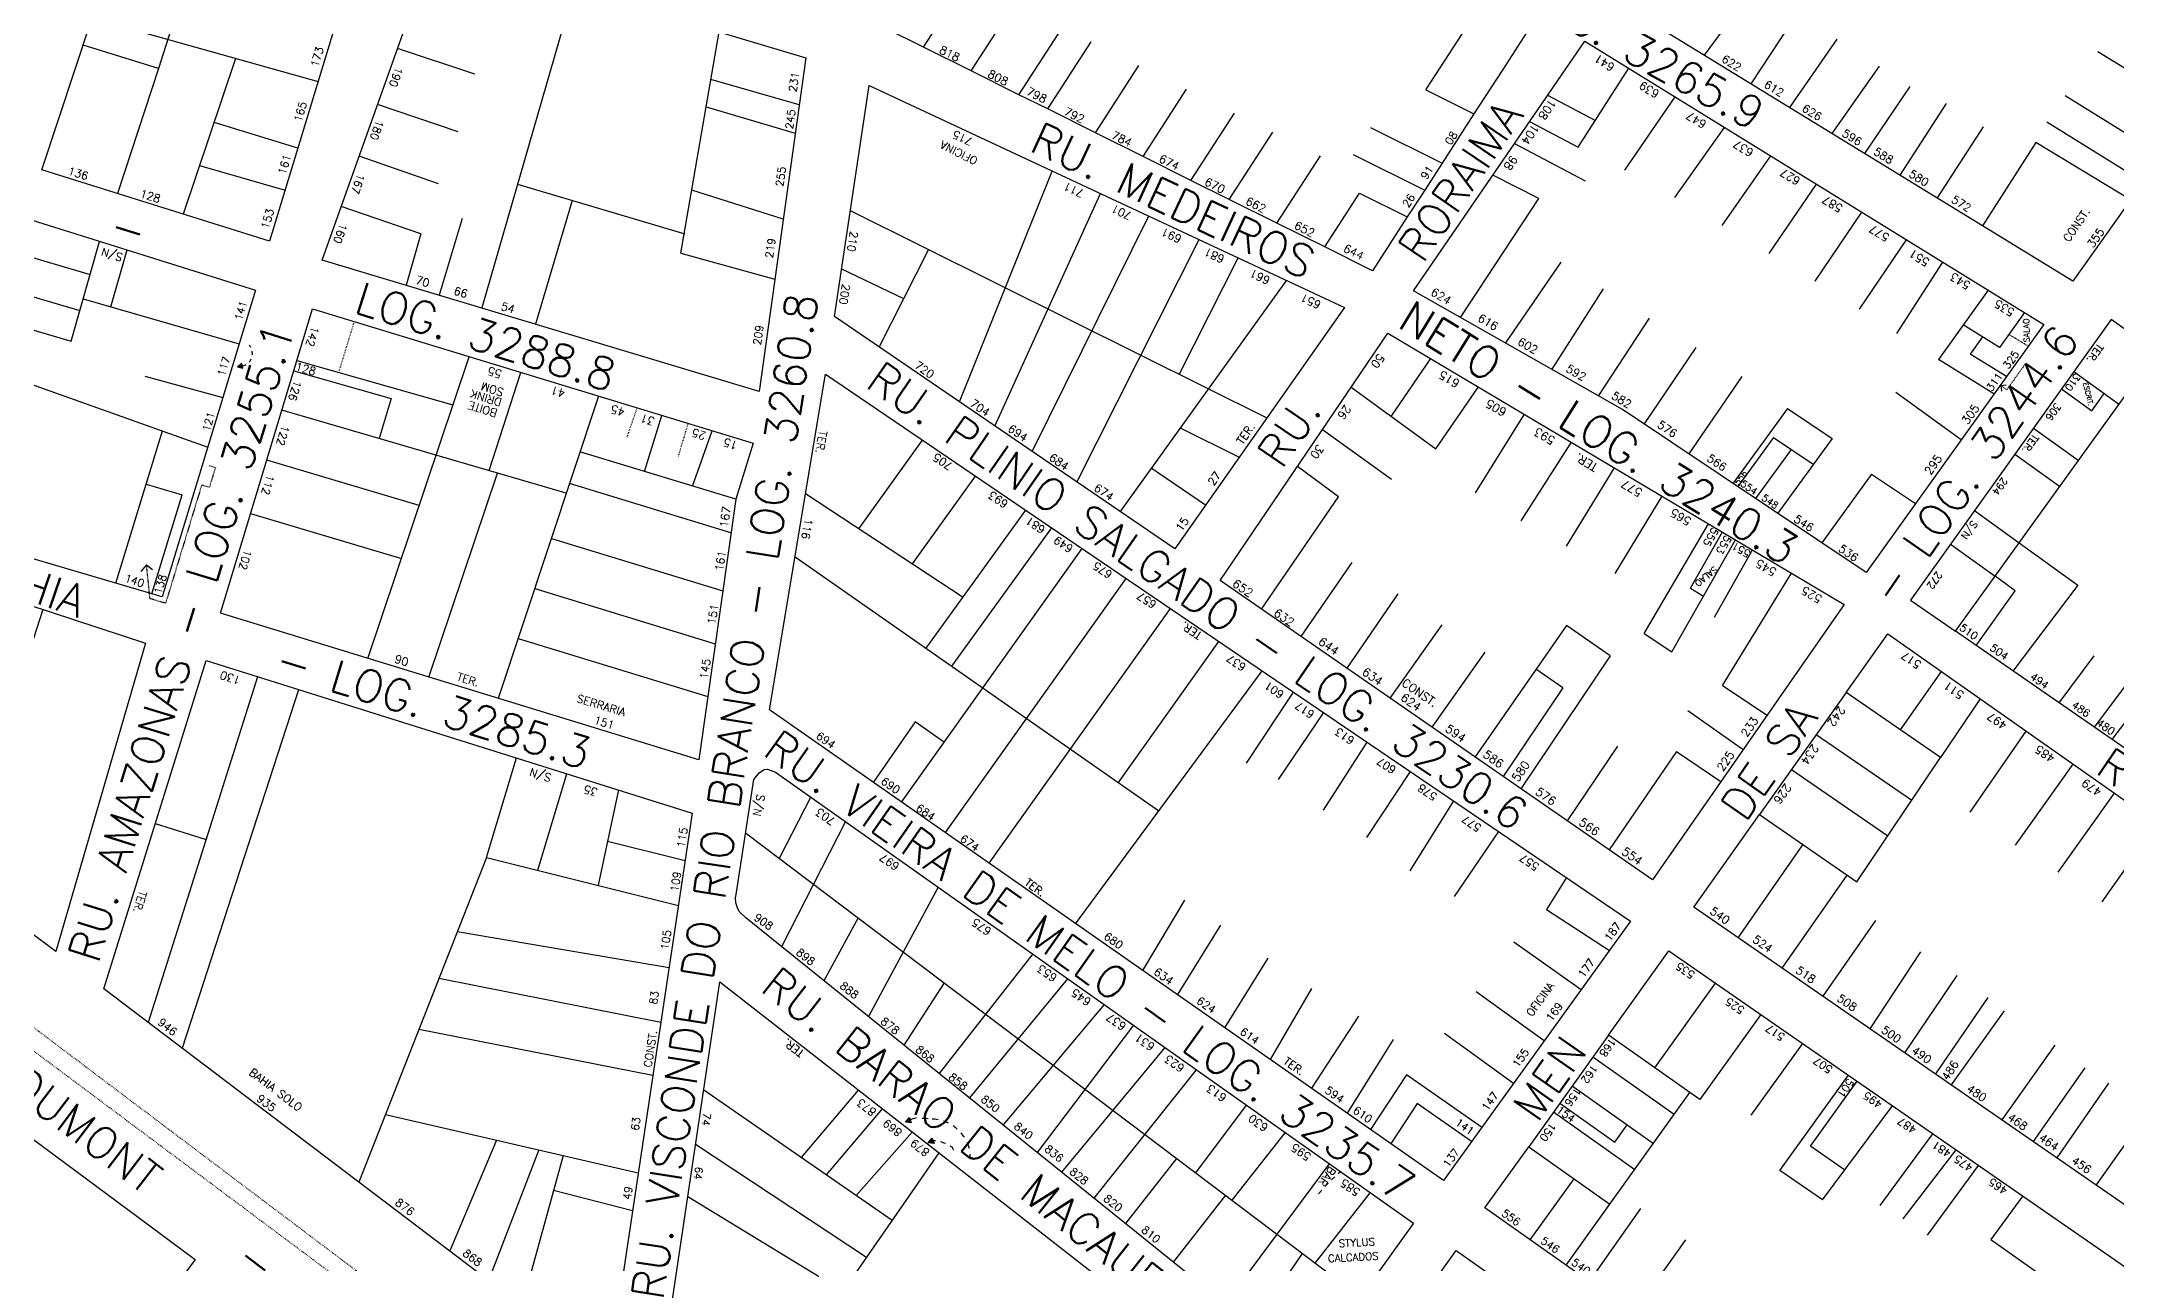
# Model space of a CAD drawing. Extents: x 714896 to 749292, y 8417558 to 8447149.
# Drawn here: x 738860.4 to 739249.2, y 8427454.7 to 8427683.7 of the extents above; entities that cross this region are included whole.
import ezdxf

# ---------------------------------------------------------------- set-up
doc = ezdxf.new("R2010")
doc.units = 0
doc.header["$MEASUREMENT"] = 0
doc.linetypes.add('ACAD_ISO03W100', pattern=[30, 12, -18])
for name, color, linetype in [('LOTE', 7, 'CONTINUOUS'), ('NUM-PORTA', 7, 'CONTINUOUS'), ('QUADRA', 6, 'CONTINUOUS'), ('TEXTO', 7, 'CONTINUOUS'), ('TEXTODERUA', 3, 'CONTINUOUS')]:
    doc.layers.add(name, color=color, linetype=linetype)
doc.styles.add('ROMANS', font='ROMANS.SHX', dxfattribs={"height": 1.5})

msp = doc.modelspace()

# ---------------------------------------------------------------- hatches: boundary and pattern name
at = {"layer": 'LOTE'}
for points in [[(738897.94, 8427623.39), (738897.09, 8427622.74), (738898.11, 8427622.46)], [(739023, 8427482.06), (739022.27, 8427481.18), (739023.35, 8427481.08)], [(739027.27, 8427478.19), (739026.54, 8427477.3), (739027.62, 8427477.21)]]:
    msp.add_hatch(color=7, dxfattribs=at).paths.add_polyline_path(points)

# ---------------------------------------------------------------- linework, layer by layer
at = {"layer": 'LOTE', "color": 7}
for p, q in [((738893.03, 8427712.35, 531.91), (738882.33, 8427678.61, 531.18)), ((738960.15, 8427693.64, 532.09), (738942.86, 8427633.76, 530.41)), ((739181.5, 8427694.09, 533.4), (739171.89, 8427681.15, 533.17)), ((739189.74, 8427689.53, 533.27), (739180.65, 8427675.78, 533.17)), ((738869.85, 8427688.09, 531.91), (738912.19, 8427676.17, 530.25)), ((738882.33, 8427678.61, 531.18), (738868.16, 8427682.98, 531.91)), ((738896.75, 8427680.52, 531.21), (738886.91, 8427651.36, 530.25)), ((738941.56, 8427677.59, 531.32), (738927.06, 8427682.4, 530.74)), ((739196.77, 8427684.14, 533.19), (739187.93, 8427671.32, 533.17)), ((739245.66, 8427681.85, 532.87), (739263.66, 8427670.73, 533.56)), ((738882.33, 8427678.61, 531.18), (738874.59, 8427655.22, 530.25)), ((739148.33, 8427663.88, 534.8), (739157.82, 8427678.67, 533.49)), ((739204.71, 8427679.08, 533.14), (739195.82, 8427666.48, 533.17)), ((739002.36, 8427671.82, 532.71), (738985.8, 8427676.56, 532.01)), ((739142.59, 8427673.66, 536.26), (739151.56, 8427668.91, 535.21)), ((739157.02, 8427659.57, 534.79), (739166.49, 8427673.31, 533.49)), ((739210.44, 8427675.27, 533.12), (739201.93, 8427662.74, 533.17)), ((739239.56, 8427673.57, 533.02), (739257.71, 8427662.32, 533.56)), ((738938.47, 8427666.78, 531.18), (738923.31, 8427671.87, 530.74)), ((738984.92, 8427671.44, 531.78), (739001.62, 8427666.5, 532.71)), ((739217.24, 8427672.05, 533.1), (739208.55, 8427658.68, 533.17)), ((738908.4, 8427663.7, 530.25), (738892.7, 8427668.51, 530.81)), ((739139.2, 8427668.71, 536.26), (739148.33, 8427663.88, 535.19)), ((739166.41, 8427654.47, 534.63), (739175.72, 8427667.61, 533.49)), ((739224.22, 8427667.7, 533.11), (739215.55, 8427654.39, 533.17)), ((739236.1, 8427668.67, 533.02), (739254.25, 8427657.42, 533.56)), ((738934.75, 8427657.04, 531.04), (738919.88, 8427662.22, 530.74)), ((739136.36, 8427664.59, 536.26), (739149.62, 8427657.58, 534.71)), ((739175.27, 8427649.19, 534.56), (739184.39, 8427662.25, 533.49)), ((739234.04, 8427664.79, 533.12), (739224.07, 8427649.16, 533.17)), ((739251.81, 8427654, 533.56), (739234.04, 8427664.79, 533.12)), ((738889.99, 8427660.45, 530.67), (738906.02, 8427655.84, 530.25)), ((739032.39, 8427616.16, 534.15), (739049.72, 8427659.41, 531.75)), ((739140.95, 8427654.3, 535.26), (739132.3, 8427658.67, 536.26)), ((738949.56, 8427656.95, 531.15), (738980.94, 8427647.67, 531.7)), ((738959.84, 8427653.91, 531.06), (738952.91, 8427630.74, 530.41)), ((738999.37, 8427650.39, 532.71), (738982.22, 8427655.82, 531.8)), ((739039.03, 8427611.63, 534.15), (739058.8, 8427655.22, 531.75)), ((739126.24, 8427632, 534.58), (739140.95, 8427654.3, 535.26)), ((739184.07, 8427644, 534.51), (739192.95, 8427656.97, 533.49)), ((738931.47, 8427647.63, 530.86), (738916.52, 8427652.78, 530.74)), ((738939.22, 8427650.52, 530.41), (738934.92, 8427636.15, 530.41)), ((739011.93, 8427652, 534.15), (739066.35, 8427624.9, 533.74)), ((739046.03, 8427606.85, 534.15), (739067.83, 8427650.93, 531.75)), ((739192.74, 8427638.77, 534.48), (739201.43, 8427651.73, 533.49)), ((738865.93, 8427627.53, 533.4), (738871.26, 8427646.24, 532.8)), ((738931.47, 8427647.63, 530.86), (738928.72, 8427638.01, 530.41)), ((739054.39, 8427601.14, 534.15), (739077.27, 8427646.58, 531.75)), ((739201, 8427633.57, 534.47), (739209.82, 8427646.55, 533.49)), ((738855.34, 8427644.2, 534.12), (738869.49, 8427640.03, 533.42)), ((738873.4, 8427633.96, 533.22), (738876.44, 8427644.63, 532.8)), ((738980.2, 8427644.06, 531.62), (738997.8, 8427639.17, 532.71)), ((739026.57, 8427644.71, 533.5), (739017.31, 8427626.46, 534.15)), ((739073.56, 8427621.31, 532.91), (739084.58, 8427643.18, 531.75)), ((739145.05, 8427642.35, 0.39), (739134.68, 8427627.22, 0)), ((739208.02, 8427629.01, 534.46), (739216.64, 8427642.33, 533.49)), ((739010.29, 8427641.07), (739021.92, 8427635.55, -0.3)), ((739093.63, 8427638.95, 531.75), (739062.47, 8427595.62, 534.15)), ((738853.14, 8427637.55, 534.12), (738867.57, 8427633.3, 533.41)), ((738868.18, 8427635.46, 533.3), (738897.42, 8427627.02, 533.12)), ((739152.98, 8427637.34, 0.28), (739143.38, 8427622.29, 0)), ((738851.26, 8427631.85, 534.12), (738865.93, 8427627.53, 533.4)), ((739161.59, 8427631.84, 0.23), (739152.1, 8427617.34)), ((739170.38, 8427626.37, -0.15), (739160.7, 8427612.05)), ((738848.36, 8427623.04, 534.12), (738891.53, 8427607.71, 533.12)), ((738908.21, 8427623.9, 531.89), (738937.48, 8427615.64, 532.43)), ((738921.51, 8427568.08, 535.75), (738940.5, 8427624.64, 531.8)), ((739066.35, 8427624.9, 533.74), (739089.95, 8427613.15, 533.55)), ((739113.25, 8427613.46, 535.73), (739120.67, 8427624.31, 535.78)), ((738879.73, 8427621.01, 533.22), (738894.37, 8427617.02, 533.12)), ((738907.63, 8427621.98, 531.89), (738925.92, 8427616.82, 531.89)), ((738944.26, 8427603.28, 533.01), (738950.17, 8427621.69, 531.8)), ((739105.79, 8427618.91, 535.75), (739121.66, 8427607.34, 535.73)), ((739121.66, 8427607.34, 535.73), (739129.61, 8427618.98, 535.78)), ((739178.95, 8427620.95, -0.15), (739169.06, 8427606.45)), ((739238.88, 8427618.59), (739244.55, 8427614.49)), ((739241.21, 8427621.85), (739249.56, 8427615.8, -0.04)), ((738958.7, 8427599.05, 533.41), (738905.41, 8427614.63, 531.89)), ((738964.73, 8427617.25, 531.8), (738945.97, 8427560.58, 533.66)), ((739187.51, 8427614.95, -0.15), (739177.32, 8427600.92)), ((739207.81, 8427617.96, 534.61), (739220.08, 8427609.11, 534.55)), ((738973.35, 8427603.14, 532.95), (738976.61, 8427613.62, 531.8)), ((738982.37, 8427600.39, 533.3), (738986.04, 8427610.75, 531.8)), ((739073.74, 8427611.3, 0.08), (739084.8, 8427605.8)), ((739113.31, 8427601.6, 535.68), (739100.39, 8427610.95, 535.75)), ((739129.05, 8427599.15, 535.74), (739138.22, 8427613.86, 535.78)), ((739233.65, 8427611.27), (739242, 8427605.23, -0.04)), ((738990.46, 8427597.93), (738961.27, 8427606.82)), ((739013.54, 8427592.41, 536.14), (739025.48, 8427609.01, 536.66)), ((739137.6, 8427593.85, 535.76), (739147.06, 8427608.61, 535.78)), ((739184.91, 8427609.47, 534.69), (739178.24, 8427600.32, 534.94)), ((739188.23, 8427607.25, 534.68), (739181.55, 8427598.08, 534.94)), ((739195.9, 8427609.33, 534.56), (739185.7, 8427595.3, 534.94)), ((738931.14, 8427596.77, 533.23), (738902.57, 8427605.24, 531.89)), ((738932.98, 8427564.57, 535.75), (738945.82, 8427602.82, 533.08)), ((739103.42, 8427598.39, 535.64), (739095.73, 8427604.08, 535.75)), ((739146.11, 8427589.16, 535.8), (739155.1, 8427603.82, 535.78)), ((739230.15, 8427606.39), (739238.51, 8427600.35, -0.04)), ((738879.99, 8427600.75), (738886.71, 8427598.77)), ((738989.57, 8427591.65), (738959.3, 8427600.87)), ((739003.55, 8427598.99, 536.58), (739033.05, 8427579.56, 536.02)), ((739023.56, 8427585.81, 536.15), (739035.41, 8427602.27, 536.66)), ((739203.25, 8427602.65, 534.77), (739193.97, 8427589.76, 535.17)), ((738899.55, 8427595.25, 531.89), (738927.81, 8427586.84, 532.65)), ((739026.16, 8427569.99, 535.94), (739044.79, 8427595.89, 536.74)), ((739088.99, 8427577.31, 534.83), (739103.42, 8427598.39, 535.64)), ((739155.24, 8427584.04, 535.86), (739164.06, 8427598.49, 535.78)), ((739222.59, 8427595.81, 535.7), (739230.94, 8427589.77, 535.67)), ((739030.98, 8427566.63, 535.9), (739049.67, 8427592.58, 536.74)), ((739160.69, 8427572.75, 536.02), (739172.74, 8427593.33, 535.78)), ((739169.33, 8427581.27, 535.19), (739175.32, 8427591.8, 535.78)), ((738955.91, 8427590.6), (738988.03, 8427580.76)), ((739021.52, 8427541.16, 534.29), (739055.35, 8427588.72, 536.74)), ((739165.87, 8427569.31, 536.22), (739177.8, 8427590.32, 535.78)), ((739173.84, 8427575.85, 536.05), (739180.98, 8427588.43, 535.78)), ((739218.09, 8427589.52, 535.7), (739226.42, 8427583.51, 535.36)), ((739105.92, 8427586.07, 535.5), (739096.36, 8427572.21, 534.83)), ((739175.35, 8427563.01, 536.28), (739188.28, 8427584.08, 535.78)), ((738952.8, 8427581.22), (738986.62, 8427570.86)), ((739029.74, 8427535.47, 534.29), (739063.62, 8427583.1, 536.74)), ((739114.52, 8427580.17, 535.49), (739104.94, 8427566.27, 534.83)), ((739169.33, 8427581.27, 535.19), (739171.81, 8427579.77, 535.4)), ((739241.94, 8427581.8, 535.62), (739229.76, 8427565.74, 535.2)), ((738860.64, 8427577.25, 534.86), (738844.41, 8427527.09, 535.96)), ((739037.92, 8427529.71, 534.29), (739071.89, 8427577.48, 536.74)), ((738949.7, 8427571.84), (738985.22, 8427560.96)), ((739122.74, 8427574.38, 535.5), (739113.03, 8427560.67, 534.83)), ((739146.1, 8427574.26, 536.16), (739128.98, 8427549.63, 534.83)), ((739160.69, 8427572.75, 535.01), (739165.87, 8427569.31, 535.46)), ((739062.18, 8427544.84, 535.38), (739081, 8427571.29, 536.74)), ((739130.84, 8427569.27, 535.53), (739120.9, 8427555.22, 534.83)), ((739154.3, 8427568.58, 536.31), (739137.57, 8427543.68, 534.83)), ((739244.95, 8427568.61, 535.51), (739238.39, 8427559.78, 535.2)), ((738900.87, 8427564.63, 534.97), (738880.38, 8427499.88, 539.44)), ((739054.14, 8427518.39, 534.29), (739089.12, 8427565.77, 536.74)), ((739208.69, 8427554.71, 535.86), (739216.37, 8427565.64, 535.87)), ((738908.55, 8427562.23, 534.97), (738886.74, 8427495.06, 539.44)), ((739086.15, 8427548.45, 536.32), (739094.96, 8427561.8, 536.74)), ((739145.44, 8427562.56, 535.82), (739134.28, 8427545.97, 534.83)), ((739175.35, 8427563.01, 536.28), (739183.7, 8427557.46, 537.01)), ((739251.42, 8427563.75, 535.51), (739244.97, 8427555.23, 535.2)), ((739254.72, 8427561.41, 535.51), (739248.32, 8427552.92, 535.2)), ((739024.06, 8427556.23, 535.48), (739016.23, 8427544.84, 534.29)), ((739029.37, 8427552.45, 535.43), (739024.06, 8427556.23, 535.48)), ((739092.14, 8427545.42, 536.35), (739100.64, 8427557.94, 536.74)), ((739168.86, 8427558.36, 536.3), (739179.22, 8427551.04, 537.01)), ((739100.56, 8427539.66, 536.38), (739108.77, 8427552.42, 536.74)), ((739221.73, 8427539.31, 536.29), (739232.28, 8427554.45, 535.87)), ((738943.73, 8427530.82, 537.31), (738949.35, 8427549.44, 534.97)), ((739155.66, 8427551.68, 535.83), (739146.26, 8427537.66, 534.83)), ((739166.76, 8427550.65, 536.23), (739154.13, 8427532.21, 534.83)), ((739166.76, 8427550.65, 536.23), (739175.02, 8427545.01, 537.01)), ((738953.37, 8427528.41, 536.87), (738958.83, 8427546.47, 534.97)), ((739108.7, 8427534.54, 536.43), (739116.9, 8427546.89, 536.74)), ((739230.27, 8427533.11, 536.34), (739241.04, 8427548.3, 535.87)), ((738968.49, 8427543.45, 534.97), (738964.68, 8427525.59, 536.69)), ((739004.51, 8427542.16, 537.6), (738998.62, 8427530.62, 536.96)), ((739116.81, 8427528.29, 536.47), (739124.99, 8427541.4, 536.74)), ((739238.26, 8427528.03, 536.38), (739248.79, 8427542.85, 535.87)), ((738881.7, 8427537.16), (738891.23, 8427534.17)), ((739011.03, 8427537.53, 537.6), (738999.06, 8427514.07, 536.3)), ((739246.5, 8427522.47, 536.43), (739256.85, 8427537.19, 535.87)), ((738966.44, 8427533.84, 0.23), (738980.98, 8427530.21)), ((739125.15, 8427523.48, 536.56), (739133.42, 8427535.67, 536.74)), ((739178.27, 8427515.75, 537.09), (739190.42, 8427533.2, 536.29)), ((738943.73, 8427530.82, 537.31), (738919.84, 8427469.96, 539.44)), ((738943.73, 8427530.82, 537.31), (738979.71, 8427521.83, 536.5)), ((739028.41, 8427525.24, 537.6), (739015.31, 8427500.99, 536.3)), ((739146.11, 8427527.05, 536.74), (739142.35, 8427521.04, 536.83)), ((739198.66, 8427527.51, 536.38), (739186.49, 8427510.07, 537.09)), ((739074.53, 8427522.81, 535.44), (739066.66, 8427509.65, 534.29)), ((739013.37, 8427519.48, 536.95), (739006.99, 8427507.69, 536.3)), ((739081.3, 8427518.14, 535.52), (739073.25, 8427505.1, 534.29)), ((739142.35, 8427521.04, 536.83), (739154.15, 8427513.4, 537.67)), ((739204.03, 8427518.96, 536.61), (739194.12, 8427504.8, 537.09)), ((738938.28, 8427516.92, 537.72), (738977.96, 8427510.2, 536.5)), ((739136.28, 8427515, 536.77), (739148.84, 8427506.05, 537.67)), ((739046.13, 8427512.74, 537.6), (739028.55, 8427490.33)), ((739090.13, 8427511.94, 535.52), (739082.07, 8427498.89, 534.29)), ((739212.46, 8427513.11, 536.68), (739202.94, 8427498.71, 537.09)), ((738934.84, 8427508.16, 538.03), (738976.42, 8427499.93, 536.5)), ((739029.51, 8427507.29), (739021.93, 8427495.66)), ((739052.64, 8427508.09, 537.6), (739034.24, 8427485.75, 536.3)), ((739098.34, 8427506.22, 535.6), (739090.59, 8427492.95, 534.29)), ((739129.2, 8427505.67, 536.63), (739141.94, 8427496.5, 537.67)), ((739219.23, 8427508.68, 536.72), (739209.48, 8427494.2, 537.09)), ((739059.48, 8427503.25, 537.6), (739040.54, 8427480.68, 536.3)), ((739225.06, 8427504.58, 536.76), (739215.23, 8427490.23, 537.09)), ((739228.14, 8427502.04, 536.78), (739218.2, 8427488.18, 537.09)), ((738931.09, 8427498.62, 538.33), (738974.93, 8427490.03, 536.5)), ((739064.96, 8427499.38, 537.6), (739046.95, 8427475.52, 536.3)), ((739107.13, 8427501.04, 535.76), (739098.31, 8427487.56, 534.29)), ((739123.28, 8427497.86, 536.39), (739136.18, 8427488.52, 537.67)), ((739070.85, 8427495.21, 537.6), (739051.51, 8427471.85, 536.3)), ((739113.65, 8427496.68, 535.92), (739105.05, 8427482.86, 534.29)), ((739180.71, 8427482.5, 536.83), (739190.39, 8427495.94, 536.38)), ((739237.64, 8427495.61, 536.84), (739227.71, 8427481.61, 537.09)), ((739076.73, 8427491.04, 537.6), (739057.55, 8427466.99, 536.3)), ((739116.16, 8427490.06, 535.9), (739109.4, 8427479.82, 534.29)), ((739130.21, 8427480.26, 537.67), (739116.16, 8427490.06, 535.9)), ((739186.08, 8427472.16, 537.05), (739198.94, 8427490.01, 536.38)), ((739243.22, 8427491.38, 536.89), (739233.55, 8427477.57, 537.09)), ((738984.46, 8427487.24, 538.97), (739019.76, 8427462.83, 538.95)), ((739002.78, 8427474.57, 538.96), (739013.46, 8427487.2, 538.97)), ((739191.82, 8427476.7, 536.38), (739200.59, 8427488.87, 536.38)), ((739247.7, 8427488.5, 536.93), (739238.01, 8427474.5, 537.09)), ((738924.81, 8427482.61, 538.85), (738972.17, 8427471.69, 536.5)), ((739007.48, 8427471.32, 538.95), (739017.97, 8427483.68, 538.97)), ((739076.64, 8427471.7, 537.13), (739086.18, 8427484.36, 537.6)), ((739118.17, 8427484.68, 535.45), (739113.28, 8427477.28, 534.29)), ((739128.31, 8427477.6), (739118.17, 8427484.68, 535.45)), ((739194.08, 8427466.62, 536.38), (739207.21, 8427484.28, 536.38)), ((739013.03, 8427467.49, 538.95), (739023.53, 8427479.35, 538.97)), ((739083.46, 8427466.56, 537.27), (739093.43, 8427479.23, 537.6)), ((739204.92, 8427465.56, 537), (739214.78, 8427479.03, 536.38)), ((738945.65, 8427477.82, 538.18), (738936.86, 8427457.07, 539.44)), ((738953.56, 8427476, 537.85), (738944.16, 8427451.53, 539.44)), ((738958.15, 8427474.94, 537.62), (738950.41, 8427446.8, 539.44)), ((738982.95, 8427477.1, 538.97), (739014.94, 8427455.89, 538.96)), ((739028.52, 8427475.46, 538.97), (738988.52, 8427417.83, 539.04)), ((739209.18, 8427463.07, 537.03), (739219.11, 8427476.03, 536.38)), ((739251.51, 8427478.07, 537.06), (739245.34, 8427469.43, 537.09)), ((739073.03, 8427474.42, 537.08), (739063.49, 8427462.2, 536.3)), ((739101.65, 8427473.41, 537.6), (739082.15, 8427447.18, 536.3)), ((739102.69, 8427470.98, 537.65), (739102.08, 8427470.4, 537.66)), ((739103.79, 8427471.9, 537.6), (739103.31, 8427471.52, 537.62)), ((739213.79, 8427460.04, 537.07), (739223.34, 8427473.1, 536.38)), ((738971.1, 8427464.56, 536.5), (738956.33, 8427468.37, 537.82)), ((739010.26, 8427449.64, 538.95), (738981.48, 8427467.21, 538.97)), ((739082.21, 8427467.51, 537.2), (739072.43, 8427455, 536.3)), ((739099.01, 8427454.81, 537.87), (739109.31, 8427467.99, 537.6)), ((739100.26, 8427468.44, 537.68), (739099.66, 8427467.75, 537.68)), ((739101.47, 8427469.77, 537.67), (739100.87, 8427469.12, 537.68)), ((739231.61, 8427467.37, 536.38), (739225.6, 8427459.19, 536.99)), ((739160, 8427465.04, 537.15), (739150.38, 8427451.36, 537.73)), ((739168.43, 8427459.16, 537.24), (739158.68, 8427445.49, 537.73)), ((739225.6, 8427459.19, 536.99), (739249.02, 8427442.74, 538.51)), ((739096.61, 8427456.62, 537.65), (739087.34, 8427443, 536.3))]:
    msp.add_line(p, q, dxfattribs=at)
at = {"layer": 'LOTE', "color": 7, "flags": 128}
for points in [[(739025.63, 8427682.64), (739041.23, 8427706.77)], [(739034.58, 8427678.19), (739050.18, 8427702.32)], [(739119.79, 8427674.61), (739131.08, 8427692.08)], [(739043.53, 8427673.73), (739051.68, 8427686.33)], [(739048.91, 8427671.05), (739057.05, 8427683.65)], [(739057.86, 8427666.6), (739066, 8427679.19)], [(739066.81, 8427662.14), (739074.95, 8427674.74)], [(739119.79, 8427674.61), (739128.78, 8427670.14)], [(739075.76, 8427657.68), (739083.9, 8427670.28)], [(739082.92, 8427654.12), (739091.07, 8427666.71)], [(739109.38, 8427667.59), (739122.81, 8427660.9)], [(739091.87, 8427649.66), (739100.02, 8427662.26)], [(739106.12, 8427662.55), (739119.55, 8427655.86)], [(739100.83, 8427645.2), (739107.34, 8427655.28)], [(739107.34, 8427655.28), (739116.29, 8427650.82)], [(739227.51, 8427619.26), (739228.49, 8427619.39)], [(739227.51, 8427619.26), (739227.63, 8427618.18)], [(739244.55, 8427614.49), (739246.88, 8427617.74)], [(738874.33, 8427582.2), (738883.04, 8427610.72)], [(738881.05, 8427580.23), (738886.71, 8427598.77)]]:
    msp.add_lwpolyline(points, dxfattribs=at)
for points, elevation in [([(738980.2, 8427644.06), (738987.34, 8427685.49)], 531.62), ([(739225.13, 8427637.09), (739215.81, 8427624.08)], 533.49), ([(739227.27, 8427626.38), (739220.47, 8427630.59)], 533.49), ([(739231.94, 8427632.89), (739227.27, 8427626.38)], 533.49), ([(739224.07, 8427628.36), (739221.74, 8427625.11)], 534.55), ([(739226.21, 8427617.66), (739215.81, 8427624.08)], 534.55), ([(739228.54, 8427620.91), (739221.74, 8427625.11)], 534.55), ([(738925.92, 8427616.82), (738923.65, 8427609.3)], 531.89), ([(739187.51, 8427614.95), (739195.9, 8427609.33)], -0.38), ([(739184.91, 8427609.47), (739192.37, 8427604.48)], -0.38), ([(739203.25, 8427602.65), (739211.49, 8427597.13)], -0.4), ([(739154.3, 8427568.58), (739146.1, 8427574.26)], 534.83), ([(739145.44, 8427562.56), (739140.4, 8427566.06)], 533.36), ([(739198.26, 8427472.24), (739191.82, 8427476.7)], 536.38), ([(739194.08, 8427466.62), (739186.08, 8427472.16)], 536.38)]:
    msp.add_lwpolyline(points, dxfattribs=dict(at, elevation=elevation))
at = {"layer": 'LOTE', "color": 7, "linetype": 'ACAD_ISO03W100', "ltscale": 0.01, "elevation": 531.8, "flags": 128}
for points in [[(738918.95, 8427631.22), (738916.11, 8427621.91)], [(738971.95, 8427615.05), (738969.99, 8427609.37)], [(738981.5, 8427612.13), (738979.7, 8427606.02)]]:
    msp.add_lwpolyline(points, dxfattribs=at)
at = {"layer": 'LOTE', "color": 7, "linetype": 'ACAD_ISO03W100', "ltscale": 0.004, "flags": 128}
for points in [[(739232.62, 8427626.6), (739229.02, 8427628.82)], [(739231.95, 8427623.08), (739228.58, 8427618.39), (739227.51, 8427619.26)]]:
    msp.add_lwpolyline(points, dxfattribs=at)
at = {"layer": 'LOTE', "color": 7}
for points in [[(738898.11, 8427622.46), (738897.94, 8427623.39), (738897.09, 8427622.74), (738898.11, 8427622.46)], [(739023, 8427482.06), (739023.35, 8427481.08), (739022.27, 8427481.18), (739023, 8427482.06)], [(739027.27, 8427478.19), (739027.62, 8427477.21), (739026.54, 8427477.3), (739027.27, 8427478.19)]]:
    msp.add_lwpolyline(points, close=True, dxfattribs=at)
at = {"layer": 'LOTE', "color": 2, "linetype": 'ACAD_ISO03W100', "ltscale": 0.004, "flags": 128}
msp.add_lwpolyline([(738891.83, 8427604.26), (738892.98, 8427603.89), (738891.83, 8427600.15), (738890.39, 8427600.57), (738883.63, 8427578.43), (738880.71, 8427579.29), (738880.06, 8427585.65)], dxfattribs=at)
at = {"layer": 'LOTE', "color": 7, "linetype": 'CONTINUOUS', "flags": 128}
for points in [[(739078.48, 8427596.79), (739068.31, 8427603.74)], [(739230.94, 8427589.77), (739241.94, 8427581.8)], [(739001.58, 8427587.16), (739069.76, 8427539.55)], [(739230.2, 8427580.78), (739226.42, 8427583.51)], [(739222.86, 8427570.51), (739230.2, 8427580.78)], [(739223.62, 8427560.54), (739216.19, 8427549.53)], [(739192.92, 8427553.86), (739210.8, 8427541.52)], [(739188.27, 8427547.3), (739206.3, 8427534.85)], [(738992.3, 8427535.39), (739103.29, 8427451.58)], [(739162.68, 8427491.36), (739174.05, 8427507.26)], [(739182.51, 8427501.39), (739171.09, 8427485.42), (739169.22, 8427486.74)], [(739151.07, 8427493.44), (739166.31, 8427482.68)], [(739147.18, 8427487.99), (739162.41, 8427477.23)], [(739143.69, 8427483.12), (739158.93, 8427472.35)], [(739144.85, 8427484.74), (739155.19, 8427477.44)], [(739155.19, 8427477.44), (739157.51, 8427480.69)], [(739139.34, 8427459.16), (739147.53, 8427470.61)], [(739146.08, 8427454.4), (739154.27, 8427465.85)]]:
    msp.add_lwpolyline(points, dxfattribs=at)
at = {"layer": 'LOTE', "color": 7, "linetype": 'ACAD_ISO03W100', "ltscale": 0.01, "elevation": 536.45}
msp.add_lwpolyline([(738736.33, 8427591.34), (738994.83, 8427396.49), (738995.03, 8427396.34), (738995.26, 8427396.05), (738995.38, 8427395.8), (738995.44, 8427395.61), (738995.46, 8427395.3), (738995.43, 8427395.01), (738995.36, 8427394.79), (738995.23, 8427394.55), (738995.03, 8427394.32), (738994.79, 8427394.13), (738994.51, 8427394.01), (738994.25, 8427393.95), (738993.99, 8427393.94), (738993.7, 8427393.99), (738993.43, 8427394.09), (738993.23, 8427394.22), (738993.23, 8427394.22), (738734.04, 8427587.8)], dxfattribs=at)
at = {"layer": 'LOTE', "color": 2, "flags": 128}
for points in [[(738880.06, 8427585.65), (738879.01, 8427584.39)], [(738880.06, 8427585.65), (738881.18, 8427584.74)]]:
    msp.add_lwpolyline(points, dxfattribs=at)
at = {"layer": 'LOTE', "color": 7}
for centre, radius, start, end in [((738897.54, 8427625.22), 2.36, 29.033, 42.6651), ((738897.49, 8427625.19), 2.37, 273.8758, 300.7906), ((738897.51, 8427625.22), 2.38, 318.8002, 335.4443), ((738897.52, 8427625.22), 2.37, 354.0145, 10.8617), ((739026.19, 8427474.75), 7.5, 104.8338, 114.6993), ((739025.56, 8427474.34), 7.56, 82.7857, 91.3958), ((739026.97, 8427474.24), 7.56, 79.3895, 87.9997), ((739026.97, 8427474.24), 7.56, 63.6456, 71.3506), ((739026.97, 8427474.24), 7.56, 48.6016, 56.1081), ((739026.97, 8427474.24), 7.56, 33.1378, 40.9943), ((739027.01, 8427470.38), 7.37, 83.2143, 90.9194), ((739026.8, 8427470.36), 7.43, 66.5705, 74.0771), ((739030.35, 8427475.83), 0.929, 7.497, 72.2164), ((739026.97, 8427474.24), 7.56, 15.7814, 24.8357), ((739026.47, 8427474.3), 7.95, 359.6427, 6.5762)]:
    msp.add_arc(centre, radius, start, end, dxfattribs=at)
at = {"layer": 'QUADRA', "color": 6}
for points in [[(739197.4, 8427753.66), (739281.56, 8427695.96), (739241.02, 8427638.77), (739154.71, 8427691.69), (739197.4, 8427753.66)], [(738879.16, 8427716.33), (738920.78, 8427704.41), (738903.12, 8427646.29), (738860.45, 8427659.64), (738879.16, 8427716.33)], [(738933.86, 8427701.52), (739003.59, 8427680.63), (738994.87, 8427618.12), (738912.95, 8427642.75), (738933.86, 8427701.52)], [(739015.46, 8427675.42), (739104.51, 8427633.88), (739072.74, 8427588.61), (739008.95, 8427632.17), (739015.46, 8427675.42)], [(738857.43, 8427650.58), (738900.5, 8427637.1), (738882.97, 8427579.66), (738838.38, 8427592.77), (738857.43, 8427650.58)], [(739007.29, 8427621.38), (739158.11, 8427518.89), (739123.05, 8427470.3), (738996.79, 8427558.46), (739007.29, 8427621.38)], [(738835.51, 8427585.52), (738879.88, 8427570.93), (738863.07, 8427513.16), (738821.55, 8427544.14), (738835.51, 8427585.52)], [(738891.24, 8427567.7), (738982.32, 8427539.11), (738966.59, 8427434.51), (738872.03, 8427506.21), (738891.24, 8427567.7)], [(739117.45, 8427462.26), (739097.67, 8427434.68), (738992.36, 8427519.47), (738991.08, 8427520.65), (738990.82, 8427521.34), (738990.49, 8427522.33), (738990.43, 8427523.26), (738990.55, 8427523.85), (738993.83, 8427545.41), (738994.89, 8427546.74), (738995.78, 8427547.26), (738996.41, 8427547.37), (738997.39, 8427547), (738997.92, 8427546.81), (739117.45, 8427462.26)], [(739125.46, 8427457.17), (739214.47, 8427394.27), (739190.12, 8427360.45), (739104.93, 8427428.41), (739125.46, 8427457.17)]]:
    msp.add_lwpolyline(points, close=True, dxfattribs=at)
at = {"layer": 'QUADRA', "linetype": 'CONTINUOUS'}
msp.add_lwpolyline([(739139.79, 8427687.18), (739134.16, 8427678.47), (739128.78, 8427670.14), (739122.81, 8427660.9), (739119.55, 8427655.86), (739116.29, 8427650.82), (739109.78, 8427640.74), (739109.78, 8427640.74), (739100.83, 8427645.2), (739091.87, 8427649.66), (739082.92, 8427654.12), (739075.76, 8427657.68), (739066.81, 8427662.14), (739057.86, 8427666.6), (739048.91, 8427671.05), (739043.53, 8427673.73), (739034.58, 8427678.19), (739025.63, 8427682.64), (739018.46, 8427686.22)], dxfattribs=at)
at = {"layer": 'QUADRA', "color": 6, "linetype": 'CONTINUOUS'}
for points in [[(739117.43, 8427637), (739149.54, 8427683.78), (739235.53, 8427630.66), (739202.24, 8427584.22), (739156.64, 8427614.77), (739117.43, 8427637)], [(738893.89, 8427576.55), (738911.15, 8427633.6), (738993.74, 8427608.45), (738990.46, 8427597.93), (738983.53, 8427549.08), (738893.89, 8427576.55)], [(739218.98, 8427573.19), (739256.76, 8427625.54), (739248.19, 8427631.61), (739210.56, 8427579.01), (739218.98, 8427573.19)], [(739081.23, 8427582.7), (739112.67, 8427629.06), (739198.17, 8427578.2), (739162.21, 8427526.62), (739081.23, 8427582.7)], [(739218.98, 8427573.19), (739256.76, 8427625.54), (739338.66, 8427567.59), (739302.17, 8427515.71), (739218.98, 8427573.19)], [(739198.51, 8427561.73), (739206.31, 8427572.72), (739296.95, 8427509.02), (739261.1, 8427458.55), (739169.95, 8427521.49), (739182.26, 8427538.84), (739200.5, 8427526.24), (739216.19, 8427549.53), (739198.51, 8427561.73)], [(739182.26, 8427538.84), (739200.5, 8427526.24), (739216.19, 8427549.53), (739198.51, 8427561.73), (739182.26, 8427538.84)], [(739153.98, 8427497.51), (739165.29, 8427513.32), (739254.93, 8427451.23), (739220.51, 8427401.81), (739130.84, 8427465.16), (739139.04, 8427476.61), (739154.27, 8427465.85), (739169.22, 8427486.74), (739153.98, 8427497.51)], [(738987.47, 8427507.47), (739091.73, 8427426.16), (739052.61, 8427370.34), (738975.56, 8427427.43), (738987.47, 8427507.47)], [(739139.04, 8427476.61), (739154.27, 8427465.85), (739169.22, 8427486.74), (739153.98, 8427497.51), (739139.04, 8427476.61)]]:
    msp.add_lwpolyline(points, close=True, dxfattribs=at)
msp.add_lwpolyline([(738857.19, 8427479.18), (738880.42, 8427461.95), (738889.18, 8427455.45), (738885.24, 8427450.13), (738877.11, 8427439.17), (738871.22, 8427431.21), (738868.49, 8427427.54), (738864.25, 8427421.81), (738862.44, 8427419.36), (738861.05, 8427419.56), (738859.79, 8427419.73)], dxfattribs=at)

# ---------------------------------------------------------------- texts
at = {"layer": 'NUM-PORTA', "style": 'ROMANS'}
for s, height, rotation, p in [('173', 1.487, 73.1904, (738912.18, 8427678.76)), ('165', 1.487, 73.1904, (738909.05, 8427668.48)), ('711', 1.5, 155.2607, (739055.85, 8427655.75)), ('41', 1.534, 162.956, (738958.62, 8427618.4)), ('116', 1.5, 260.3827, (739003.39, 8427594.38))]:
    msp.add_text(s, height=height, rotation=rotation, dxfattribs=at).set_placement(p)
at = {"layer": 'NUM-PORTA', "color": 7, "style": 'ROMANS'}
for s, height, rotation, p in [('818', 1.528, 333.3392, (739028.45, 8427681.63)), ('641', 1.528, 148.2213, (739155.32, 8427679.29)), ('622', 1.49, 328.431, (739175.03, 8427680.03)), ('190', 1.474, 250.1882, (738926.76, 8427679.06)), ('231', 1.457, 81.4418, (739001.81, 8427674.17)), ('808', 1.528, 333.3392, (739037.51, 8427677.11)), ('798', 1.528, 333.3392, (739044.75, 8427673.84)), ('639', 1.525, 148.2587, (739163.68, 8427674.28)), ('612', 1.49, 328.4388, (739182.99, 8427675.25)), ('245', 1.453, 81.822, (739001.15, 8427667.18)), ('792', 1.526, 333.4438, (739051.82, 8427670.07)), ('108', 1.573, 235.6192, (739143.01, 8427673.05)), ('647', 1.524, 148.2508, (739172.5, 8427668.6)), ('626', 1.49, 328.449, (739190.11, 8427670.78)), ('180', 1.474, 250.2233, (738923.16, 8427669.12)), ('715', 1.5, 155.1027, (739035.03, 8427665.48)), ('784', 1.526, 333.4438, (739060.7, 8427665.64)), ('08', 1.452, 57.1727, (739124.45, 8427664.16)), ('104', 1.573, 235.6192, (739139.81, 8427668.39)), ('596', 1.49, 328.4546, (739197.61, 8427666.09)), ('161', 1.487, 73.2033, (738906.08, 8427658.6)), ('674', 1.526, 333.4438, (739069.59, 8427661.23)), ('98', 1.573, 235.6192, (739135.76, 8427662.48)), ('637', 1.524, 148.2497, (739181.31, 8427663.28)), ('588', 1.49, 328.4449, (739203.51, 8427662.66)), ('136', 1.494, 342.5214, (738865.2, 8427658.84)), ('167', 1.474, 250.1772, (738919.65, 8427659.04)), ('255', 1.453, 81.8106, (738999.35, 8427656.44)), ('670', 1.525, 333.4148, (739078.14, 8427656.91)), ('91', 1.454, 57.2465, (739119.91, 8427657.71)), ('627', 1.523, 148.2468, (739190.1, 8427657.95)), ('580', 1.491, 328.4467, (739210.13, 8427658.48)), ('128', 1.497, 342.5861, (738878.71, 8427654.58)), ('662', 1.525, 333.4148, (739085.82, 8427653.28)), ('26', 1.455, 57.2919, (739116.49, 8427652.46)), ('587', 1.523, 148.2233, (739198.02, 8427652.87)), ('572', 1.491, 328.4316, (739218.08, 8427653.69)), ('153', 1.49, 73.4375, (738902.9, 8427648.44)), ('701', 1.5, 155.088, (739064.81, 8427651.57)), ('652', 1.525, 333.4148, (739094.96, 8427648.73)), ('160', 1.476, 250.0258, (738916.33, 8427649.74)), ('219', 1.454, 81.8109, (738997.41, 8427643.03)), ('210', 1.5, 260.7781, (739011.93, 8427648.24)), ('691', 1.5, 155.088, (739074.17, 8427647.21)), ('644', 1.521, 333.2097, (739104.16, 8427644.45)), ('577', 1.523, 148.1805, (739206.77, 8427647.39)), ('355', 1.494, 54.9248, (739244.8, 8427644.89)), ('S/N', 1.46, 162.7361, (738875.72, 8427643.86)), ('681', 1.5, 155.1108, (739082.2, 8427643.44)), ('551', 1.523, 148.1805, (739214.28, 8427642.75)), ('70', 1.499, 343.4474, (738930.35, 8427638.38)), ('200', 1.5, 261.3439, (739010.42, 8427638.35)), ('661', 1.5, 155.1108, (739090.75, 8427639.45)), ('543', 1.524, 148.127, (739221.97, 8427638.41)), ('141', 1.44, 72.8791, (738897.89, 8427631.31)), ('66', 1.5, 343.3838, (738937.49, 8427636.35)), ('54', 1.5, 343.3781, (738946.35, 8427633.45)), ('651', 1.5, 155.149, (739100.27, 8427634.87)), ('624', 1.532, 328.9858, (739120.53, 8427636.33)), ('535', 1.524, 148.127, (739230.22, 8427633.37)), ('209', 1.454, 81.8109, (738995.13, 8427626.75)), ('616', 1.524, 329.6967, (739129.34, 8427631.44, -534.58)), ('142', 1.486, 252.5397, (738911.02, 8427630.45)), ('602', 1.522, 329.8646, (739136.81, 8427627.02, -534.58)), ('117', 1.439, 72.9662, (738894.68, 8427620.84)), ('128', 1.5, 343.7735, (738907.83, 8427622.17)), ('55', 1.534, 162.9935, (738946.76, 8427622)), ('720', 1.5, 325.5285, (739023.81, 8427622.67)), ('50', 1.545, 233.6571, (739110.92, 8427625.35)), ('592', 1.521, 329.6976, (739145.86, 8427621.96, -534.58)), ('325', 1.4, 54.4757, (739228.93, 8427622.19)), ('126', 1.5, 252.9749, (738907.71, 8427620.32)), ('615', 1.567, 149.2213, (739126.28, 8427620.06)), ('311', 1.4, 54.4757, (739225.82, 8427618.04)), ('310', 1.35, 234.616, (739241.44, 8427621.64)), ('45', 1.534, 162.8751, (738969.84, 8427614.87)), ('704', 1.5, 325.5285, (739034.23, 8427615.53)), ('26', 1.542, 233.5999, (739104.67, 8427615.76)), ('605', 1.567, 149.2303, (739135.05, 8427614.69)), ('582', 1.513, 328.8486, (739154.4, 8427616.9, -534.58)), ('305', 1.538, 54.3789, (739221.29, 8427611.78)), ('306', 1.35, 234.616, (739237.79, 8427616.12)), ('121', 1.439, 72.9662, (738891.84, 8427610.47)), ('122', 1.477, 252.9023, (738905.45, 8427611.88)), ('31', 1.534, 162.8239, (738975.41, 8427613.17)), ('25', 1.534, 162.6556, (738985.03, 8427610.44)), ('694', 1.5, 325.5285, (739041.31, 8427610.81)), ('593', 1.567, 149.2377, (739144.13, 8427609.38)), ('576', 1.496, 326.2059, (739162.98, 8427611.53, -534.94)), ('15', 1.534, 162.6556, (738990.96, 8427608.63)), ('30', 1.542, 233.5875, (739099.56, 8427608.35)), ('705', 1.5, 145.8137, (739031.25, 8427604.51)), ('684', 1.5, 325.5285, (739049.02, 8427605.41)), ('27', 1.5, 55.384, (739080.02, 8427600.33)), ('566', 1.495, 325.8339, (739172.29, 8427605.24, -534.94)), ('556', 1.1, 54.3317, (739178.38, 8427600.48, -535.17)), ('295', 1.538, 54.298, (739214.31, 8427602.35)), ('112', 1.477, 252.9023, (738902.66, 8427602.65)), ('693', 1.5, 145.8137, (739041.66, 8427597.39)), ('674', 1.5, 325.5285, (739057.42, 8427599.72)), ('577', 1.567, 149.2409, (739160.48, 8427599.61)), ('554', 1.3, 325.1349, (739178.58, 8427600.56, -534.94)), ('294', 1.35, 234.616, (739227.8, 8427602.16)), ('167', 1.543, 80.9545, (738988.93, 8427592.51)), ('565', 1.567, 149.2418, (739169.66, 8427594.23)), ('548', 1.3, 325.1349, (739182.52, 8427597.91, -534.88)), ('681', 1.471, 145.8137, (739048.59, 8427592.59)), ('15', 1.5, 55.384, (739074, 8427591.76)), ('555', 1.4, 239.2402, (739173.47, 8427592.75, -535.78)), ('546', 1.509, 327.2485, (739188.55, 8427593.85)), ('S/N', 1.355, 233.208, (739222.18, 8427594.06)), ('102', 1.477, 252.9023, (738898.42, 8427588.61)), ('161', 1.498, 80.5763, (738988.02, 8427584.35)), ('649', 1.471, 145.812, (739053.81, 8427589)), ('553', 1.4, 239.2402, (739175.9, 8427591.3, -535.78)), ('551', 1.4, 149.2402, (739180.73, 8427588.11, -535.78)), ('536', 1.513, 325.4216, (739196.93, 8427588.32)), ('140', 1.439, 341.3845, (738875.83, 8427582.56)), ('138', 1.439, 73.2645, (738882.8, 8427580.03)), ('675', 1.471, 145.812, (739061.17, 8427584.17)), ('545', 1.566, 149.2356, (739185.62, 8427584.73)), ('272', 1.355, 234.9692, (739215.54, 8427584.54)), ('657', 1.471, 145.812, (739069.44, 8427578.55)), ('652', 1.574, 325.234, (739083.36, 8427581.77)), ('525', 1.562, 149.208, (739194.16, 8427579.66)), ('151', 1.498, 80.5763, (738986.61, 8427574.37)), ('632', 1.574, 325.234, (739091.1, 8427576.27)), ('644', 1.575, 325.2712, (739099.46, 8427570.91)), ('510', 1.414, 325.0711, (739219.62, 8427573.56)), ('90', 1.498, 343.0316, (738926.41, 8427567.37)), ('145', 1.498, 80.5763, (738985.15, 8427564.11)), ('637', 1.471, 145.8046, (739086.23, 8427566.82)), ('517', 1.529, 144.8051, (739212.74, 8427567.27)), ('504', 1.415, 325.1471, (739225.3, 8427569.77)), ('130', 1.508, 162.6415, (738897.82, 8427564.63)), ('634', 1.575, 325.2712, (739107.67, 8427565.22)), ('494', 1.417, 325.2442, (739232.84, 8427564.35)), ('601', 1.471, 145.8034, (739093.33, 8427561.7)), ('624', 1.575, 325.2682, (739114.89, 8427560.42)), ('511', 1.528, 144.8372, (739220.75, 8427561.61)), ('151', 1.498, 343.0316, (738963.75, 8427555.92)), ('617', 1.471, 145.8026, (739099.05, 8427557.97)), ('233', 1.53, 55.1185, (739179.92, 8427553.23)), ('242', 1.552, 234.6703, (739197.23, 8427559.32)), ('497', 1.528, 144.8449, (739228.85, 8427555.87)), ('486', 1.417, 325.2586, (739240.62, 8427559.05)), ('480', 1.417, 325.285, (739245.26, 8427555.7)), ('694', 1.468, 325.1612, (739005.36, 8427553.25)), ('613', 1.471, 145.802, (739106.55, 8427553.08)), ('594', 1.575, 325.2731, (739123.24, 8427554.58)), ('607', 1.471, 145.8006, (739114.35, 8427547.56)), ('586', 1.575, 325.271, (739130.31, 8427549.76)), ('580', 1.575, 55.271, (739137.05, 8427544.86, 0.01)), ('225', 1.53, 55.1223, (739175.43, 8427546.82)), ('234', 1.552, 234.6597, (739192.24, 8427552.18)), ('485', 1.527, 144.8529, (739237.81, 8427549.7)), ('S/N', 1.508, 162.6415, (738956.07, 8427546.35)), ('690', 1.468, 325.1612, (739017.5, 8427544.77)), ('578', 1.471, 145.8005, (739122.02, 8427542.55)), ('226', 1.552, 234.66, (739187.13, 8427544.8)), ('479', 1.528, 144.8447, (739246.54, 8427543.4)), ('35', 1.508, 162.6415, (738964.72, 8427543.64)), ('S/N', 1.508, 258.5635, (738994.46, 8427542.75)), ('684', 1.469, 325.1277, (739024.08, 8427539.74)), ('576', 1.575, 325.275, (739140.14, 8427542.76)), ('703', 1.508, 145.0324, (739009.3, 8427537.94)), ('577', 1.471, 145.7988, (739130.3, 8427536.71)), ('566', 1.574, 325.2703, (739148.29, 8427537.05)), ('115', 1.474, 81.4055, (738980.89, 8427532.56)), ('674', 1.469, 325.1277, (739032.33, 8427533.99)), ('697', 1.508, 145.0324, (739021.29, 8427529.46)), ('557', 1.471, 145.7978, (739141.14, 8427529.43)), ('554', 1.572, 325.2385, (739156.32, 8427531.56)), ('109', 1.474, 81.4055, (738979.68, 8427524.29)), ('540', 1.52, 325.2476, (739172.83, 8427520.4)), ('908', 1.46, 325.1323, (738993.73, 8427519.24)), ('675', 1.514, 144.8127, (739038.54, 8427517.29)), ('187', 1.448, 54.1681, (739154.27, 8427514.96)), ('105', 1.473, 81.425, (738977.83, 8427513.37)), ('898', 1.464, 322.3908, (739001.63, 8427512.75)), ('680', 1.469, 325.1277, (739059.28, 8427515.69)), ('524', 1.515, 325.3202, (739180.84, 8427515.11)), ('653', 1.514, 144.8127, (739050.84, 8427508.59)), ('634', 1.5, 325.1261, (739068.63, 8427509.04)), ('177', 1.447, 54.1628, (739149.36, 8427508.13)), ('535', 1.453, 145.143, (739170.32, 8427509.14)), ('518', 1.513, 325.3416, (739188.93, 8427509.32)), ('83', 1.473, 81.4334, (738975.68, 8427503.16)), ('888', 1.465, 321.7736, (739009.82, 8427506.5)), ('645', 1.514, 144.8127, (739057.2, 8427504.09)), ('624', 1.469, 325.1261, (739076.66, 8427503.63)), ('169', 1.446, 54.1573, (739143.36, 8427499.96)), ('525', 1.454, 145.2007, (739179.61, 8427502.52)), ('508', 1.513, 325.3431, (739196.67, 8427504.07)), ('946', 1.508, 321.1238, (738882.01, 8427499.68)), ('878', 1.466, 321.5051, (739017.46, 8427499.84)), ('637', 1.514, 144.7876, (739063.79, 8427499.5)), ('614', 1.469, 325.1248, (739084.78, 8427497.86)), ('517', 1.455, 145.2334, (739187.17, 8427497.51)), ('500', 1.513, 325.3493, (739204.95, 8427498.15)), ('868', 1.466, 321.5051, (739024, 8427494.57)), ('631', 1.514, 144.7789, (739069.12, 8427495.67)), ('155', 1.446, 54.1479, (739137.04, 8427491.31)), ('168', 1.431, 234.4761, (739154.34, 8427497.09)), ('490', 1.513, 325.3471, (739210.64, 8427494.28)), ('858', 1.466, 321.5051, (739030.21, 8427489.4)), ('623', 1.514, 144.7684, (739074.71, 8427491.66)), ('162', 1.431, 234.4761, (739150.93, 8427492.11)), ('507', 1.455, 145.246, (739196.11, 8427491.41)), ('486', 1.512, 56.6668, (739217.56, 8427488.87)), ('935', 1.496, 322.8504, (738900.54, 8427485.35)), ('850', 1.466, 321.5051, (739036.26, 8427485.25)), ('613', 1.515, 144.7455, (739082.6, 8427486.13)), ('594', 1.468, 325.1384, (739100.7, 8427486.84, 0.02)), ('147', 1.446, 54.1338, (739131.3, 8427483.19)), ('156', 1.431, 234.47, (739147.82, 8427487.81)), ('501', 1.455, 235.2449, (739198.9, 8427489.52)), ('495', 1.455, 145.2449, (739205.44, 8427484.89)), ('480', 1.513, 325.3449, (739220.96, 8427487.13)), ('74', 1.412, 261.5982, (738984.43, 8427483.04)), ('873', 1.482, 141.936, (739016.91, 8427483.38)), ('630', 1.515, 144.7233, (739090.39, 8427480.53)), ('610', 1.468, 325.1396, (739105.97, 8427483.09, 0.02)), ('154', 1.431, 324.47, (739144.1, 8427483.19)), ('468', 1.513, 325.3425, (739228.63, 8427481.77)), ('63', 1.472, 81.4395, (738972.25, 8427479.53)), ('869', 1.482, 141.937, (739021.77, 8427479.54)), ('840', 1.466, 321.4807, (739042.45, 8427480.16)), ('141', 1.446, 324.1338, (739125.12, 8427480.88)), ('150', 1.431, 234.47, (739143.13, 8427481.25)), ('487', 1.455, 145.2265, (739211.88, 8427480.1)), ('464', 1.513, 325.3287, (739234.48, 8427477.95)), ('879', 1.483, 141.968, (739026.92, 8427475.82)), ('836', 1.466, 321.4172, (739048.19, 8427475.93)), ('595', 1.516, 144.6952, (739098.39, 8427475.08)), ('137', 1.449, 54.0274, (739124.01, 8427472.58)), ('481', 1.455, 145.2288, (739218.39, 8427475.66)), ('475', 1.455, 145.2379, (739222.45, 8427473.03)), ('64', 1.412, 261.5982, (738982.93, 8427472.94)), ('828', 1.466, 321.3181, (739052.85, 8427471.69)), ('465', 1.455, 145.2379, (739228.92, 8427468.72)), ('456', 1.514, 325.3217, (739240.59, 8427473.66)), ('876', 1.496, 322.8476, (738926.48, 8427465.87)), ('49', 1.472, 81.4397, (738970.78, 8427466.57)), ('820', 1.467, 321.3862, (739059.23, 8427466.65)), ('585', 1.516, 144.6095, (739107.61, 8427468.44)), ('556', 1.45, 324.6528, (739133.81, 8427463.81)), ('810', 1.467, 321.3431, (739066.32, 8427460.77)), ('546', 1.453, 324.7266, (739141.12, 8427458.67)), ('868', 1.496, 322.8486, (738939.15, 8427456.37)), ('540', 1.453, 324.7375, (739146.89, 8427454.61))]:
    msp.add_text(s, height=height, rotation=rotation, dxfattribs=at).set_placement(p)
at = {"layer": 'TEXTO', "style": 'ROMANS'}
for s, height, rotation, p in [('OFICINA', 1.5, 153.7715, (739035.96, 8427661.85)), ('CONST.', 1.492, 55.6033, (739240.28, 8427645.99, -0.05)), ('DRINK', 1.521, 162.7115, (738946.74, 8427616.73)), ('SOM', 1.523, 162.7512, (738947.13, 8427618.6)), ('BOITE', 1.52, 162.681, (738945.93, 8427614.7)), ('TER.', 1.5, 260.3827, (739006.1, 8427610.85)), ('TER.', 1.5, 55.384, (739085.41, 8427608.01)), ('TER.', 1.567, 149.2377, (739152.16, 8427604.39)), ('TER.', 1.471, 145.8079, (739077.96, 8427572.77)), ('TER.', 1.476, 342.8377, (738938.1, 8427564.04)), ('CONST.', 1.571, 325.1743, (739115.11, 8427563.16)), ('SERRARIA', 1.502, 343.1355, (738960.54, 8427559.96)), ('TER.', 1.448, 324.0318, (739044.46, 8427525.78)), ('TER.', 1.471, 252.5873, (738878.75, 8427524.68)), ('OFICINA', 1.449, 54.1352, (739139.65, 8427500.87)), ('CONST.', 1.472, 81.4412, (738974.68, 8427491.39)), ('TER.', 1.482, 142.453, (739003.44, 8427494.45)), ('BAHIA SOLO', 1.494, 322.9033, (738899.13, 8427490.23)), ('TER.', 1.469, 325.1315, (739092.95, 8427492.28)), ('BAR', 1.517, 234.8648, (739101.79, 8427473.07)), ('STYLUS', 1.4, 2.9937, (739103.48, 8427457.77)), ('CALCADOS', 1.4, 2.9937, (739101.46, 8427454.95))]:
    msp.add_text(s, height=height, rotation=rotation, dxfattribs=at).set_placement(p)
at = {"layer": 'TEXTO', "color": 7, "style": 'ROMANS'}
for s, height, rotation, p in [('SALAO', 1.1, 91.3614, (739232.9, 8427627.33)), ('TER.', 1.35, 234.616, (739245.72, 8427627.21)), ('ESCRIT.', 0.9, 283.348, (739242.92, 8427619.7)), ('TER.', 1.35, 234.616, (739233.59, 8427610.26)), ('SALAO', 1.2, 219.0391, (739173.83, 8427585.46, -535.77))]:
    msp.add_text(s, height=height, rotation=rotation, dxfattribs=at).set_placement(p)
at = {"layer": 'TEXTODERUA', "style": 'ROMANS'}
for s, rotation, p in [('RU. OTACILIO P. DONATO - LOG. 3265.9', 330.9258, (739037.33, 8427746.65)), ('RU. ANA ANGELICA - LOG. 3245.4', 325.3148, (739228.03, 8427735.27)), ('RORAIMA', 55.762, (739119.16, 8427641.88)), ('RU. MEDEIROS', 334.9115, (739045.18, 8427663.33)), ('-', 342.7111, (738872.62, 8427646.74)), (' LOG. 3288.8', 342.7111, (738914.75, 8427634.23)), ('RU. VISCONDE DO RIO BRANCO - LOG. 3260.8', 81.1958, (738976.8, 8427447.65)), ('NETO - LOG. 3240.3', 328.2551, (739114.18, 8427630.36)), ('RU. AMAZONAS - LOG. 3255.1', 72.7892, (738870.99, 8427510.71)), ('- LOG. 3244.6', 55.0283, (739207.39, 8427577.58)), ('RU. PLINIO SALGADO - LOG. 3230.6', 325.4985, (739014.51, 8427619.11)), ('RU. ', 55.762, (739092.79, 8427603.31)), ('BAHIA', 341.2249, (738846.11, 8427582.91)), ('- LOG. 3285.3', 342.7111, (738903.65, 8427565.43)), ('DE SA', 55.0283, (739179.55, 8427537.22)), ('RU. VIEIRA DE MELO - LOG. 3235.7', 324.8109, (738995.27, 8427550.16)), ('RU. MEDEIROS NETO - LOG. 3240.3', 325.4985, (739244.94, 8427546.81)), ('AV. SANTOS DUMONT   -  LOG. 0015.3', 322.6686, (738813.79, 8427517.69)), ('RU. BARAO DE MACAUBAS - LOG. 3210.1', 321.4547, (738994.78, 8427505.98)), ('MEN ', 55.0283, (739140.63, 8427480.84))]:
    msp.add_text(s, height=6, rotation=rotation, dxfattribs=at).set_placement(p)

doc.saveas('drawing.dxf')
